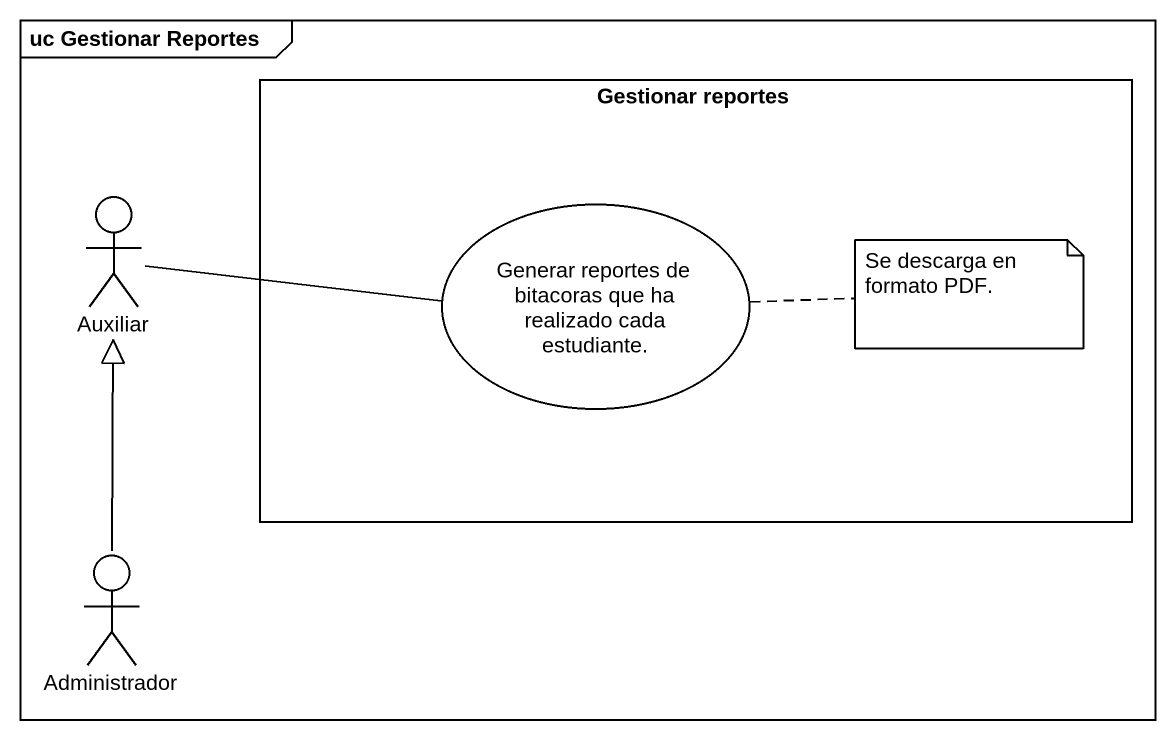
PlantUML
@startuml
mainframe uc Gestionar Reportes
rectangle "Gestionar reportes" as Gestionar_reportes {
  usecase "Generar reportes de bitacoras que ha realizado cada estudiante." as Generar_reportes_de
}
actor Auxiliar
actor Administrador
Auxiliar -right- Generar_reportes_de
Administrador -up-|> Auxiliar
note right of Generar_reportes_de : Se descarga en formato PDF.
@enduml
